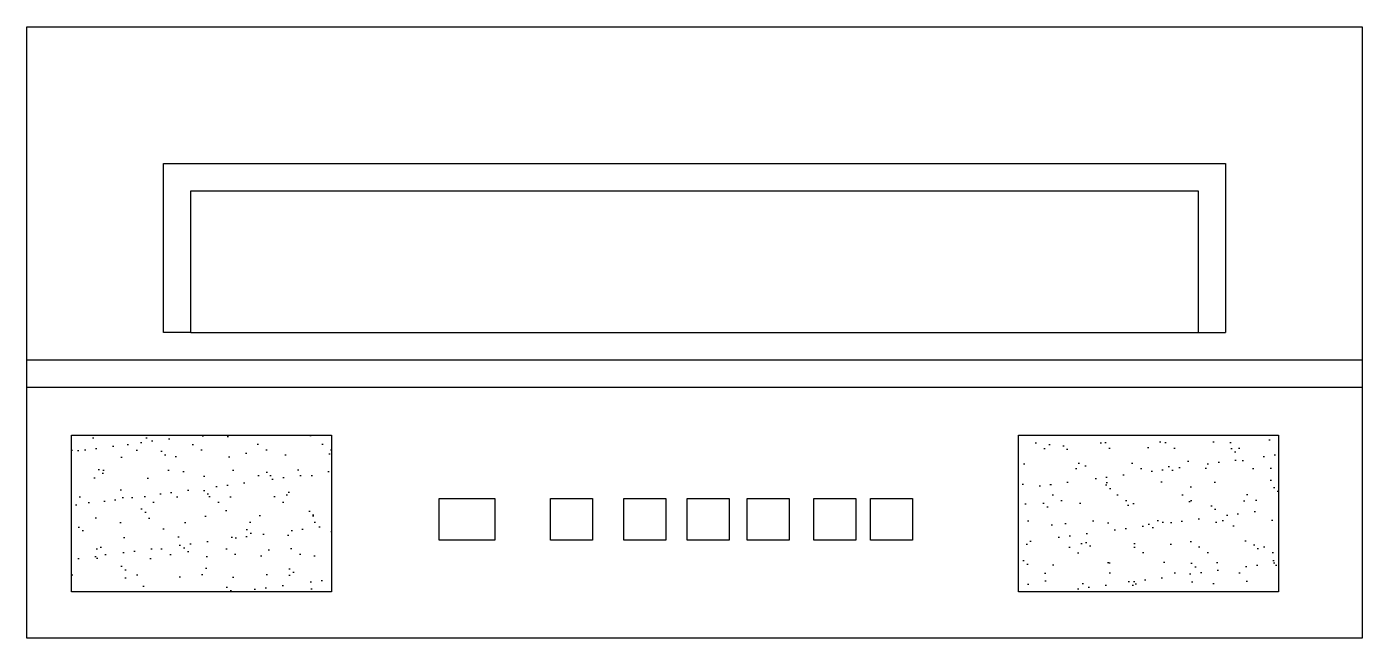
# Model space of a CAD drawing. Header units: millimetres. Extents: x -250.8 to -201.9, y 844 to 866.4.
import ezdxf

# ---------------------------------------------------------------- set-up
doc = ezdxf.new("R2010")
doc.units = ezdxf.units.MM

msp = doc.modelspace()

# ---------------------------------------------------------------- hatches: boundary and pattern name
h = msp.add_hatch()
h.set_pattern_fill('AR-SAND', color=256, scale=0.03, style=0)
h.set_pattern_definition([(37.5, (-761.666, -222.8313), (-0.0480009, 1.4682397), [0, -1.15824, 0, -1.2954, 0, -1.23825]), (7.5, (-761.666, -222.8313), (1.34857, 2.1504753), [0, -0.62484, 0, -1.04394, 0, -0.40005]), (327.5, (-762.6033, -222.8313), (2.3729771, 0.0043116), [0, -0.381, 0, -1.3716, 0, -1.7907]), (317.5, (-762.6033, -222.8313), (2.2906694, 0.668788), [0, -0.1905, 0, -0.89916, 0, -1.0287])])
h.paths.add_polyline_path([(-239.62, 851.436), (-249.135, 851.436), (-249.135, 845.713), (-239.62, 845.713)])
h.paths.add_polyline_path([(-204.977, 851.436), (-214.492, 851.436), (-214.492, 845.713), (-204.977, 845.713)])

# ---------------------------------------------------------------- linework, layer by layer
for p, q in [((-250.778, 866.375), (-201.907, 866.375)), ((-250.778, 844.015), (-250.778, 866.375)), ((-201.907, 866.375), (-201.907, 844.015)), ((-245.778, 861.375), (-206.907, 861.375)), ((-245.778, 855.195), (-245.778, 861.375)), ((-206.907, 861.375), (-206.907, 855.195)), ((-244.778, 860.375), (-207.907, 860.375)), ((-244.778, 855.195), (-244.778, 860.375)), ((-207.907, 860.375), (-207.907, 855.195)), ((-244.778, 855.195), (-245.778, 855.195)), ((-244.778, 855.195), (-207.907, 855.195)), ((-207.907, 855.195), (-206.907, 855.195)), ((-250.778, 854.195), (-201.907, 854.195)), ((-250.778, 853.195), (-201.907, 853.195)), ((-201.907, 844.015), (-250.778, 844.015))]:
    msp.add_line(p, q)
for points in [[(-249.135, 851.436), (-239.62, 851.436), (-239.62, 845.713), (-249.135, 845.713)], [(-214.492, 851.436), (-204.977, 851.436), (-204.977, 845.713), (-214.492, 845.713)], [(-235.68, 849.121), (-233.644, 849.121), (-233.644, 847.597), (-235.68, 847.597)], [(-231.607, 849.121), (-230.08, 849.121), (-230.08, 847.597), (-231.607, 847.597)], [(-228.924, 849.121), (-227.397, 849.121), (-227.397, 847.597), (-228.924, 847.597)], [(-226.606, 849.121), (-225.079, 849.121), (-225.079, 847.597), (-226.606, 847.597)], [(-224.41, 849.121), (-222.883, 849.121), (-222.883, 847.597), (-224.41, 847.597)], [(-221.971, 849.121), (-220.444, 849.121), (-220.444, 847.597), (-221.971, 847.597)], [(-219.897, 849.121), (-218.37, 849.121), (-218.37, 847.597), (-219.897, 847.597)]]:
    msp.add_lwpolyline(points, close=True)

doc.saveas('drawing.dxf')
